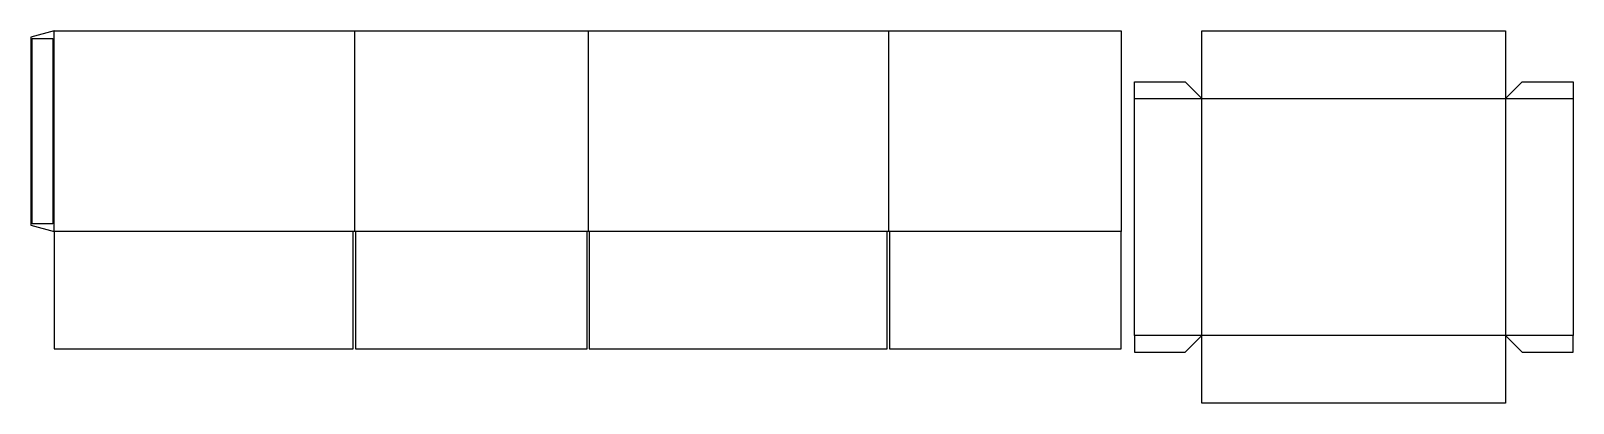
# Model space of a CAD drawing. Header units: millimetres. Extents: x 0 to 2320, y 0 to 560.
import ezdxf

# ---------------------------------------------------------------- set-up
doc = ezdxf.new("R2010")
doc.units = ezdxf.units.MM
for name, color, linetype in [('CREASE', 5, 'CONTINUOUS'), ('CUT', 1, 'CONTINUOUS'), ('GLUE', 2, 'CONTINUOUS')]:
    doc.layers.add(name, color=color, linetype=linetype)

msp = doc.modelspace()

# ---------------------------------------------------------------- linework, layer by layer
at = {"layer": 'CREASE'}
for p, q in [((35, 258.4), (35, 560)), ((486.6, 560), (486.6, 258.4)), ((838.2, 560), (838.2, 258.4)), ((1289.8, 560), (1289.8, 258.4)), ((1659.8, 458.4), (1761.4, 458.4)), ((1761.4, 458.4), (2218.2, 458.4)), ((1761.4, 101.6), (1761.4, 458.4)), ((2218.2, 458.4), (2218.2, 101.6)), ((2218.2, 458.4), (2319.8, 458.4)), ((485, 258.4), (35, 258.4)), ((836.6, 258.4), (488.2, 258.4)), ((1288.2, 258.4), (839.8, 258.4)), ((1639.8, 258.4), (1291.4, 258.4)), ((1761.4, 101.6), (1659.8, 101.6)), ((2218.2, 101.6), (1761.4, 101.6)), ((2319.8, 101.6), (2218.2, 101.6))]:
    msp.add_line(p, q, dxfattribs=at)
at = {"layer": 'CUT'}
for p, q in [((35, 560), (0, 550.622)), ((35, 560), (486.6, 560)), ((486.6, 560), (838.2, 560)), ((838.2, 560), (1289.8, 560)), ((1289.8, 560), (1639.8, 560)), ((1639.8, 560), (1639.8, 258.4)), ((1761.4, 560), (2218.2, 560)), ((1761.4, 458.4), (1761.4, 560)), ((2218.2, 560), (2218.2, 458.4)), ((0, 550.622), (0, 267.778)), ((1659.8, 458.4), (1659.8, 483.4)), ((1659.8, 483.4), (1736.4, 483.4)), ((1736.4, 483.4), (1761.4, 458.4)), ((2218.2, 458.4), (2243.2, 483.4)), ((2243.2, 483.4), (2319.8, 483.4)), ((2319.8, 483.4), (2319.8, 458.4)), ((1659.8, 101.6), (1659.8, 458.4)), ((2319.8, 458.4), (2319.8, 101.6)), ((0, 267.778), (35, 258.4)), ((35, 258.4), (35, 81.8)), ((486.6, 258.4), (485, 258.4)), ((485, 81.8), (485, 258.4)), ((488.2, 258.4), (486.6, 258.4)), ((488.2, 258.4), (488.2, 81.8)), ((838.2, 258.4), (836.6, 258.4)), ((836.6, 81.8), (836.6, 258.4)), ((839.8, 258.4), (838.2, 258.4)), ((839.8, 258.4), (839.8, 81.8)), ((1289.8, 258.4), (1288.2, 258.4)), ((1288.2, 81.8), (1288.2, 258.4)), ((1291.4, 258.4), (1289.8, 258.4)), ((1291.4, 258.4), (1291.4, 81.8)), ((1639.8, 81.8), (1639.8, 258.4)), ((1659.8, 101.6), (1659.8, 76.6)), ((1736.4, 76.6), (1761.4, 101.6)), ((1761.4, 0), (1761.4, 101.6)), ((2218.2, 101.6), (2218.2, 0)), ((2218.2, 101.6), (2243.2, 76.6)), ((2319.8, 76.6), (2319.8, 101.6)), ((35, 81.8), (485, 81.8)), ((488.2, 81.8), (836.6, 81.8)), ((839.8, 81.8), (1288.2, 81.8)), ((1291.4, 81.8), (1639.8, 81.8)), ((1659.8, 76.6), (1736.4, 76.6)), ((2243.2, 76.6), (2319.8, 76.6)), ((2218.2, 0), (1761.4, 0))]:
    msp.add_line(p, q, dxfattribs=at)
at = {"layer": 'GLUE'}
for p, q in [((2, 548.622), (33, 548.622)), ((2, 269.778), (2, 548.622)), ((33, 548.622), (33, 269.778)), ((33, 269.778), (2, 269.778))]:
    msp.add_line(p, q, dxfattribs=at)

doc.saveas('drawing.dxf')
